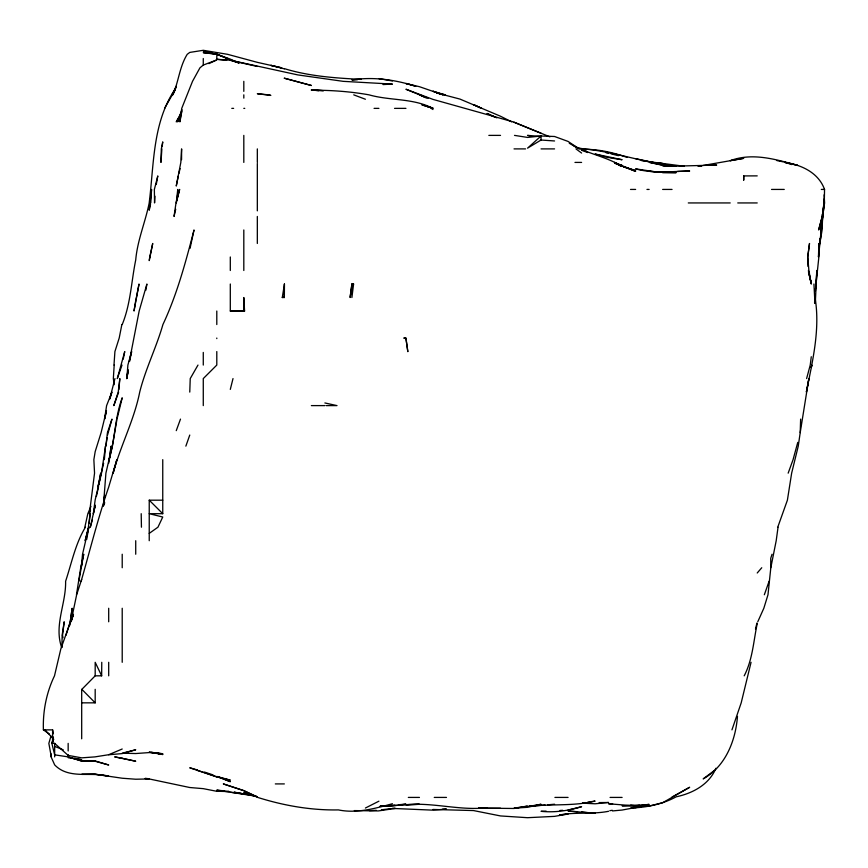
<?xml version="1.0" encoding="UTF-8"?>
<svg xmlns="http://www.w3.org/2000/svg" width="868" height="868" viewBox="0 0 868 868"><rect width="100%" height="100%" fill="white"/><g stroke="black" fill="none" stroke-linecap="round" stroke-linejoin="round"><path stroke-width="1.3" d="M814.954 302.921L813.934 284.01M51.093 754.183L51.082 756.885L54.662 764.892C68.897 779.703 90.901 771.446 108.695 776.176L95.187 774.213L81.69 774.375L95.187 774.267L122.214 778.227L135.723 779.225L149.231 778.954L189.767 787.515L203.275 788.654L216.794 791.301L228.946 791.464L216.794 791.301M73.183 614.403L60.858 648.797L54.5 675.825C46.438 692.577 42.749 711.293 43.4 729.869L52.612 729.869L52.536 743.377L54.944 743.377M181.564 159.712L181.607 148.895L180.826 162.414L176.258 186.023L178.32 175.922M81.69 738.798L81.69 689.517L95.187 675.825L101.654 675.825L101.762 662.306M284.346 297.518L284.454 284.01L282.284 297.518L284.346 297.518L284.346 284.01M61.921 647.452L62.138 635.289L64.199 621.781L62.518 635.289L63.017 637.741M703.178 165.463L743.713 158.334L730.205 160.688C752.415 152.301 775.916 159.376 797.757 165.43L784.878 162.414C801.392 164.801 818.524 172.667 824.546 189.43L824.285 202.938L818.459 256.982L818.904 243.474L818.871 256.982L815.508 288.925M777.75 527.202L787.395 500.185L791.649 473.158L798.256 446.141L800.209 432.622L800.632 419.114M815.312 302.921L816.842 270.49L815.453 290.758M177.256 200.237L177.506 194.833M177.636 192.132L177.756 189.43L176.258 202.938L179.643 189.43L175.998 202.938L174.034 216.457L175.705 209.286M150.772 202.938L151.574 189.43L149.231 210.197L150.511 204.154M154.96 196.19L154.547 202.938L154.363 189.43L157.802 175.922L156.262 184.515M114.196 365.07L113.339 378.578L114.196 384.719M113.99 365.07L114.912 351.562L119.198 338.053L121.867 324.534M161.882 148.895L160.96 162.414L161.318 148.895L162.75 141.885L162.175 146.562M104.355 459.649L105.505 446.141L101.502 473.158L95.187 499.838L93.332 513.693L95.187 505.762L90.294 527.202L92.409 519.834M81.364 566.511L82.536 554.229L88.796 527.202L85.151 540.71L88.395 527.202L90.12 513.693L89.165 523.512M778.043 527.202L776.198 540.71L770.817 567.737L767.985 594.754L763.829 608.262L757.764 621.781M118.851 389.634L119.849 378.578L118.222 392.097L113.827 405.606L118.623 392.097M104.648 495.27L104.149 500.185L104.54 496.496M94.807 507.53L95.068 505.078M820.499 238.559L819.099 247.163M820.759 236.107L821.019 233.644M822.191 216.457L820.596 229.966L824.6 202.938L824.133 194.833M109.759 457.186L108.695 463.219M110.062 454.734L111.126 446.141L109.108 459.649L112.373 446.141L116.789 420.34M353.58 284.01L351.909 297.518L351.909 284.01L353.58 284.01L351.909 284.27L350.097 297.518L351.909 284.01M811.276 356.737L810.235 365.07L806.611 378.578M737.475 716.35C735.641 740.632 725.507 766.553 703.178 778.889L714.505 770.393M69.733 625.459L72.163 608.262L70.221 621.781L65.968 635.289M81.69 564.536L81.397 566.674L83.729 554.229L80.713 567.737L76.471 594.754M814.553 302.433L815.063 298.744M128.106 369.985L126.858 378.578L127.878 365.07L131.654 351.562L129.582 361.392M129.343 361.392L139.162 311.026L146.909 284.01L145.889 290.151M819.783 241.022L820.141 238.559M107.165 437.537L105.853 446.141L107.448 432.622L111.972 419.114L107.534 435.085M822.387 215.221L822.962 211.542M823.341 209.079L824.155 198.891M98.952 484.214L100.699 473.158L98.008 486.666L103.617 463.328M128.008 369.985L126.609 378.578L128.117 372.437M103.368 506.326L105.907 473.158L109.021 459.649C115.205 439.414 114.739 417.692 122.214 397.804L116.996 419.114M135.723 300.643L134.008 311.026L139.032 284.01L135.972 299.601M52.405 743.377L53.436 737.236M86.692 539.484L88.796 527.202M78.847 581.245L81.256 567.737M53.317 737.236L52.199 743.377L53.425 738.679M181.922 110.822L179.904 121.878L181.737 108.37L192.512 81.342L199.944 67.834L203.275 65.067L216.794 59.925L208.906 63.624M800.209 432.622L808.857 378.578L806.361 392.097L811.819 365.07L811.276 367.544C815.746 344.542 818.98 320.878 815.03 297.518M757.221 623.582C753.511 641.159 752.654 659.571 744.201 675.825M123.223 359.146L124.742 351.562L117.299 378.578L122.008 365.07M84.836 527.202L87.842 513.693L90.956 506.326M96.348 496.496L98.561 486.666M755.496 629.148L756.929 623.007M751.059 662.306L741.196 702.841L731.952 729.869M178.906 173.459L180.077 168.555M190.059 248.324L194.031 229.966C185.687 262.136 177.094 294.317 162.924 324.534L162.75 325.12C156.197 347.818 145.466 369.063 139.715 392.097C134.128 420.221 120.511 445.685 113.144 473.158L116.844 459.649L108.695 487.078C98.225 517.415 90.489 548.446 81.69 579.314L76.644 594.754L70.992 621.781L73.454 614.403L71.36 620.555L72.261 618.092M106.395 411.747L104.561 419.114L106.601 405.606L111.918 392.097L110.127 398.108M230.302 389.396L233.015 378.578M114.956 378.578L109.639 399.313M104.052 505.089L104.692 502.637M50.973 736.01L48.847 743.377L51.31 756.885L51.277 754.183M106.482 410.521L101.111 432.622L95.187 451.588L93.863 459.649L94.547 473.158L89.393 513.693L90.522 510.004M53.263 738.679L51.863 743.377L54.662 754.835L68.16 756.885L68.16 754.65M772.053 554.229L770.741 558.287L770.741 567.737M122.214 324.534C130.677 303.887 131.328 281.449 135.723 259.944C137.415 240.284 145.347 222.132 149.209 202.938L149.231 202.483C154.081 164.019 152.486 121.813 175.629 88.46L172.135 94.851L176.258 86.268L172.862 94.851C178.678 81.603 179.459 66.771 187.217 54.326L189.767 52.416L203.275 50.301L227.6 54.326L257.329 62.344L281.807 67.834M797.757 442.398L793.07 459.649L788.166 473.158M81.093 581.245L81.69 579.499M181.944 109.596L177.669 121.878L180.36 115.737M185.861 446.141L189.767 435.052M764.339 594.754L769.113 581.245M715.926 768.245C709.178 784.553 692.664 793.341 676.161 796.813C662.175 804.43 646.497 807.5 630.71 808.021M176.258 430.647L180.49 419.114M181.748 111.744L176.258 121.878L179.133 117.375M164.529 108.37L174.783 90.522L171.853 94.851M85.411 527.202C75.386 543.726 71.643 563.072 65.61 581.245C66.142 603.727 53.783 625.329 61.693 647.571M197.98 365.07L190.233 378.578L189.767 392.097M757.221 572.989L761.757 567.737M149.231 533.386L157.943 527.202L162.75 517.013L149.231 513.693L162.75 513.693L162.75 459.649M554.565 140.963L541.057 140.03L527.538 148.157L541.057 136.005L554.565 136.493L568.073 141.43L579.271 148.895L573.672 145.748M365.406 808.032L378.915 801.186M54.662 756.885L54.662 743.377L68.16 755.399L81.69 757.851L94.948 756.885L108.695 754.715L122.214 748.997M672.06 796.998L689.669 787.276L662.642 802.737L649.134 806.025L622.106 805.797L639.315 805.005M282.284 297.518L284.346 296.813M392.423 803.725C374.954 808.52 356.585 813.663 338.379 809.909C311.048 810.419 283.717 805.623 257.72 797.421L243.81 790.705L223.326 783.913L243.81 790.596L257.329 796.911L243.81 792.647L249.951 793.96M568.073 810.018L581.593 806.697C568.464 810.701 554.771 812.741 541.057 811.32L546.124 811.124M635.626 807.652L644.23 805.895L622.106 810.05L612.493 810.929M528.764 806.329L531.227 805.916M533.679 805.504L541.057 804.256L527.538 807.316L514.03 808.151L527.538 806.112L514.03 808.477L478.897 808.119M698.263 166.265L701.952 165.658M609.835 810.679L612.287 810.3M701.952 165.81L698.263 166.179M582.819 802.933L585.271 802.553M587.734 802.184L595.101 801.066C573.379 806.47 550.93 803.692 528.883 806.437M608.598 811.287C592.367 814.531 575.799 811.84 559.469 814.998L568.073 814.021L554.565 816.365L527.538 817.699L500.521 815.942L473.494 810.56L432.958 809.464M381.377 809.833L391.197 808.607M380.151 806.405L394.886 805.059M108.695 754.769L122.214 753.587L135.723 749.778L122.214 753.185L135.723 753.543L149.231 752.578L162.75 753.739L156.609 753.001M545.104 805.027L528.883 806.318M547.806 804.799L554.565 804.224M398.575 804.745L405.942 804.115L392.423 805.971L380.271 806.242M658.964 172.331L635.626 168.869C653.387 173.828 671.593 171.343 689.669 171.029L677.517 171.441M380.271 806.166L419.45 804.3L405.942 804.712C433.099 802.184 460.083 810.875 487.013 807.717L478.897 807.891M649.134 171.3L662.642 172.341L673.46 171.658M395.124 808.466L378.274 810.929L354.318 810.593M369.464 810.669L376.213 810.3M559.969 810.452L562.67 810.311M382.972 84.565L392.423 84.098L343.175 81.342L297.854 74.919L230.302 60.196L216.794 59.306L216.794 55.454M395.124 808.303L392.423 808.423L432.958 810.148L446.477 809.095L442.42 809.204M709.937 165.343L716.686 165.072L676.161 166.124L662.642 165.734L672.103 166.255M230.302 284.01L230.302 311.026L244.57 311.026L243.81 297.518L243.81 310.505M582.938 803.063L586.996 802.922M357.312 79.791L351.909 79.921C373.37 76.547 395.244 79.748 415.772 86.279L405.942 83.512L419.45 86.702L443.092 94.851L432.958 91.216L445.251 94.851L436.647 92.941L459.986 99.093L500.521 116.247L511.74 121.878M599.148 802.585L608.598 802.488L595.101 803.779L582.938 803.182M662.642 172.71L676.161 172.656L662.642 172.341M743.713 175.922L743.713 180.056L743.713 175.922L757.221 175.878M487.013 808.292L500.521 808.238M231.789 108.37L233.622 108.37M243.81 108.37L244.754 108.37M374.075 108.37L378.915 108.37M394.549 108.37L405.942 108.37M488.836 135.386L500.521 135.386M514.03 148.895L525.541 148.895M541.057 148.895L554.565 148.895M574.974 162.414L581.593 162.414M630.515 189.43L635.626 189.43M646.964 189.43L649.134 189.43M662.642 189.43L672.049 189.43M771.543 189.43L784.249 189.43M821.312 189.43L824.546 189.43M688.281 202.938L730.205 202.938M737.746 202.938L757.221 202.938M230.302 311.026L244.57 311.026M405.942 338.053L403.783 338.053L405.942 338.336L407.819 351.562L405.942 338.336M311.373 405.606L324.882 405.606M326.184 405.606L337.001 405.606L324.882 402.958M149.231 540.71L149.231 500.185L162.75 500.185M81.69 702.841L95.187 702.841L95.187 689.333M275.319 783.913L284.346 783.913M408.329 797.421L419.45 797.421M434.25 797.421L446.477 797.421M554.923 797.421L568.073 797.421M610.074 797.421L622.106 797.421M612.656 803.79L608.598 803.779L635.626 805.938L649.134 804.397L635.626 805.797L630.71 805.081M145.184 778.553L149.231 778.737L145.184 778.39M584.294 149.339C598.963 149.22 613.253 152.551 627.021 157.368M654.537 163.119L662.642 163.542L652.042 162.414L676.161 166.287C644.197 162.869 613.633 151.401 581.593 148.602L583.122 148.895L575.441 147.245M361.359 79.389C335.449 78.066 309.268 76.319 284.346 68.626M577.535 811.699L568.073 811.048L595.101 813.305L581.593 811.981M684.266 166.265L641.767 160.721M541.057 136.45L527.538 135.386L529.99 135.875M673.709 166.276L662.642 165.332L649.6 162.414L668.794 166.276M224.161 790.856L216.794 790.14L256.103 796.184L233.98 792.159L243.81 793.949L230.302 792.191M216.794 59.306L226.613 60.359M584.045 149.491L586.497 149.773M318.74 90.782L311.373 89.827L323.525 90.684L311.373 90.196C330.686 90.153 350.021 91.444 369.041 94.851C390.264 100.862 412.886 97.965 432.958 108.37L421.913 104.865L432.958 108.131L428.043 106.948M68.16 757.71L81.69 759.717L74.312 758.176M609.835 157.857L622.106 159.723L595.101 154.037L608.598 157.672M514.507 135.386L527.538 137.426L541.057 136.005L541.057 140.03M606.146 152.833L608.598 153.256M156.609 753.088L162.75 754.14L149.231 752.1L162.75 754.531L151.694 752.22M378.915 78.608L392.423 80.963M662.642 164.475L635.626 158.66M776.882 160.58L783.023 161.806M230.302 60.359L257.329 66.467M784.249 162.056L791.779 164.573M281.341 67.834L270.838 65.35L284.346 68.876M197.568 770.024L189.767 767.789L216.794 776.893L230.302 780.148L216.794 776.426L230.302 781.688L218.02 776.665M611.061 153.864L618.428 155.676M215.926 54.326L203.275 51.049L216.794 54.326L230.302 59.111L238.895 63.104M615.021 163.423L622.106 165.452L614.945 163.173M623.343 166.808L635.626 170.616L623.343 166.558M197.383 770.393L202.092 771.902M204.501 772.064L213.105 774.929M203.275 772.27L216.794 776.893M618.385 165.094L622.106 166.428C605.658 156.142 585.737 153.506 569.267 143.231M581.593 150.273L587.734 152.562M549.921 136.851L513.162 121.878L432.958 99.386L405.942 89.241L426.817 97.813M353.732 94.851L365.406 99.245M238.895 62.995L230.302 59.751L235.217 61.878M623.343 166.634L635.626 171.387L614.479 162.414L622.106 166.396M514.03 122.204L541.057 133.26M227.85 58.764L216.794 54.326L203.275 52.655L216.794 54.022L228.013 58.764M54.662 746.361L63.255 749.833M428.108 98.301L419.45 94.786L425.689 97.737M496.832 117.842L487.013 113.448L494.38 116.876M431.222 108.37L432.958 109.52M43.4 729.869L49.541 734.165M575.961 148.895L581.593 153.05M149.231 500.185L162.75 513.693M81.831 689.333L95.187 702.841M44.876 729.869L53.773 739.395M101.654 675.825L95.187 662.306L95.187 675.825M808.466 271.803L811.276 283.597L808.401 270.49M808.661 271.727L811.276 284.01L808.878 270.49L807.761 256.982L809.508 243.474L807.707 256.982L808.021 266.443M52.612 729.869L53.382 733.796M141.202 513.693L141.441 527.202M257.329 148.895L257.329 162.414M257.329 163.455L257.329 210.848M257.329 216.457L257.329 243.474M243.81 81.342L243.81 91.357M243.81 94.851L243.81 98.095M243.81 135.386L243.81 162.414M243.81 229.966L243.81 270.49M230.302 256.982L230.302 270.49M216.794 311.026L216.794 324.534M216.794 338.053L216.794 338.596M216.794 351.562L216.794 365.07L203.275 378.578L203.275 405.606M203.275 58.525L203.275 65.436M203.275 352.43L203.275 365.07M135.723 540.71L135.723 554.229M122.214 554.229L122.214 567.737M122.214 608.262L122.214 662.306M108.695 608.262L108.695 621.781M108.695 662.306L108.695 675.825M68.16 743.377L68.16 750.961M822.625 216.457L822.115 229.966L819.826 243.474L822.625 216.457M824.123 202.938L822.246 216.457L818.643 229.966L822.235 216.457L824.123 202.938M149.763 256.982L149.231 260.606L152.725 243.474L149.763 256.982M95.187 760.943L81.69 761.041L69.397 757.265L81.69 761.041L95.187 761.279L108.695 764.99L95.187 760.943M268.603 94.851L257.329 93.722L270.838 95.404L268.603 94.851M122.214 758.274L114.674 756.885L135.723 761.225L122.214 758.274M311.373 85.487L284.346 78.218L311.373 85.487M481.631 108.37L473.494 104.594L481.631 108.37M814.813 302.921L814.716 297.518L814.802 302.921"/></g></svg>
